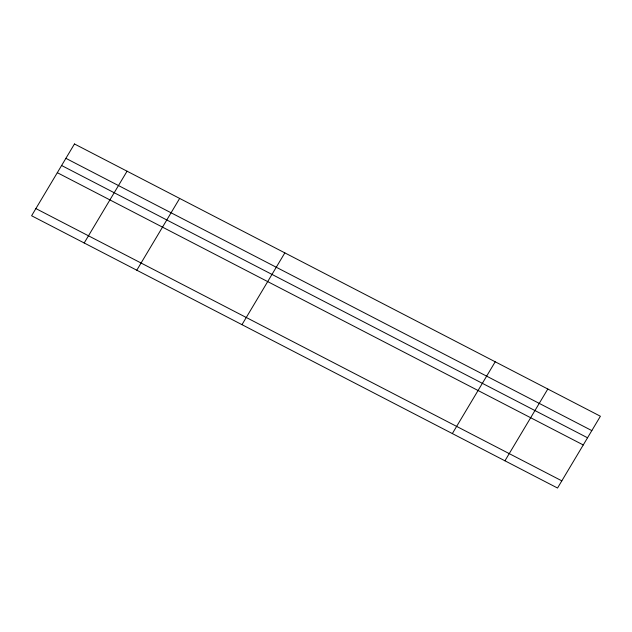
<?xml version="1.0" encoding="UTF-8"?>
<svg xmlns="http://www.w3.org/2000/svg" width="632" height="632" viewBox="0 0 632 632"><rect width="100%" height="100%" fill="white"/><g stroke="black" fill="none" stroke-linecap="round" stroke-linejoin="round"><path stroke-width="0.95" d="M84.19 242.98L127.056 171.201M136.788 270.212L179.654 198.424M241.977 324.666L284.842 252.879M452.346 433.576L495.212 361.788M504.944 460.799L547.81 389.02M65.894 158.332L591.828 430.605M61.604 165.505L587.539 437.779M57.322 172.686L583.257 444.96M35.89 208.576L561.824 480.849M74.465 143.97L31.6 215.757L557.535 488.03L600.4 416.243L74.465 143.97"/></g></svg>
